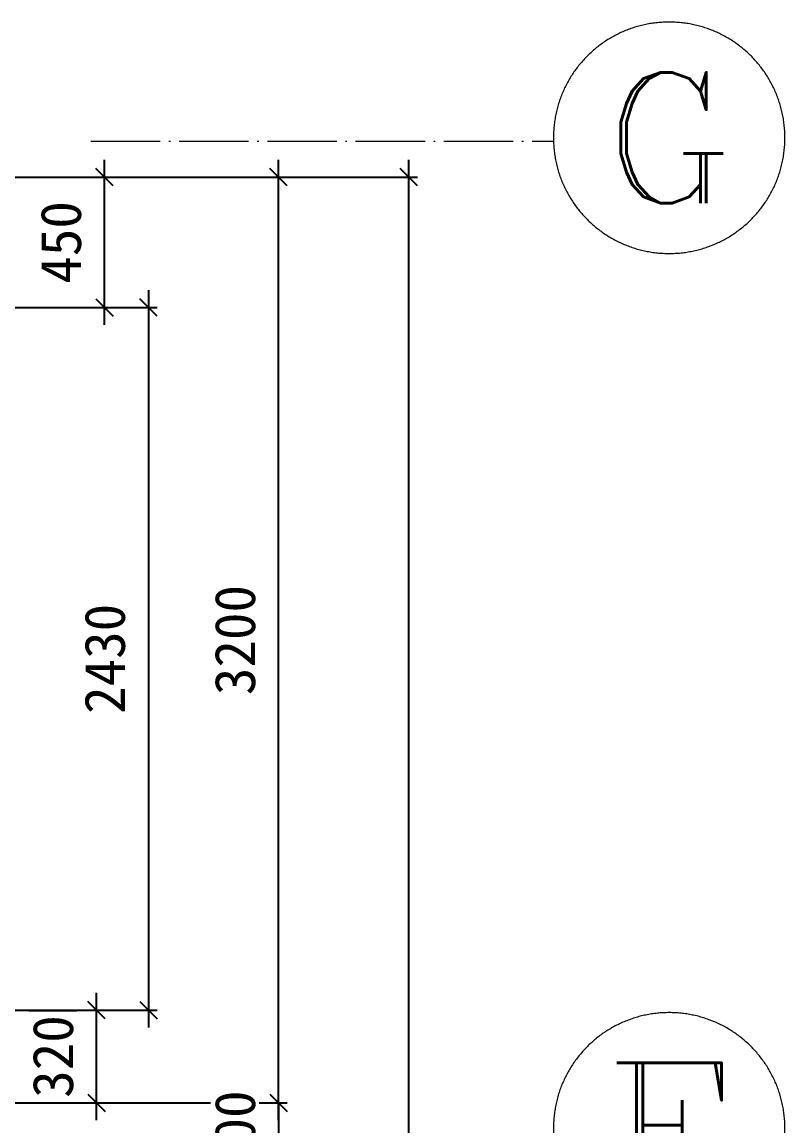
# Model space of a CAD drawing. Header units: millimetres. Extents: x -64529 to 3079702, y -28926 to 77119.
# Drawn here: x -17162 to -14526, y 14082 to 17898 of the extents above; entities that cross this region are included whole.
import ezdxf
from ezdxf.enums import TextEntityAlignment as Align

# ---------------------------------------------------------------- set-up
doc = ezdxf.new("R2010")
doc.units = ezdxf.units.MM
doc.header["$LTSCALE"] = 10
doc.linetypes.add('ACAD_ISO04W100', pattern=[30.5, 24, -3, 0.5, -3])
doc.layers.get('0').update_dxf_attribs({"color": 255})
doc.layers.get('Defpoints').update_dxf_attribs({"color": 255})
doc.layers.add('1浅浅', color=251, linetype='Continuous', lineweight=20)
doc.layers.add('A__轴线', color=3, linetype='ACAD_ISO04W100', lineweight=0)
doc.styles.add('_TCH_AXIS', font='COMPLEX', dxfattribs={"bigfont": 'GBCBIG'})
doc.styles.add('COMPLEX', font='COMPLEX')
doc.styles.get("Standard").update_dxf_attribs({"font": ''})
doc.styles.get('Standard').set_extended_font_data('SimSun')
doc.dimstyles.new('副本 外标注', dxfattribs={"dimtxt": 140, "dimasz": 60, "dimexe": 30, "dimexo": 30, "dimgap": 80, "dimtad": 1, "dimtoh": 1, "dimdec": 0, "dimtxsty": 'Standard', "dimblk": 'OBLIQUE', "dimcen": 2.5, "dimdle": 60, "dimclrd": 250, "dimclre": 250, "dimclrt": 44, "dimadec": 0, "dimazin": 0, "dimtfac": 1, "dimtdec": 0, "dimtix": 1, "dimtmove": 0, "dimatfit": 3, "dimldrblk": 'DOTSMALL', "dimfxl": 1, "dimtfill": 1, "dimarcsym": 0})

# ---------------------------------------------------------------- blocks, each defined once
blk = doc.blocks.new('_Oblique')
at = {"color": 0, "linetype": 'ByBlock', "lineweight": -2}
blk.add_line((-0.5, -0.5), (0.5, 0.5), dxfattribs=at)
blk = doc.blocks.new('*D584')
at = {"layer": '1浅浅', "color": 250, "lineweight": -2, "transparency": 16777216}
for p, q in [((-16904.9, 14101.5), (-16904.9, 14541.5)), ((-17730, 14481.5), (-16874.9, 14481.5)), ((-17730, 14161.5), (-16874.9, 14161.5))]:
    blk.add_line(p, q, dxfattribs=at)
at = {"layer": 'Defpoints', "color": 0, "lineweight": 30, "transparency": 16777216}
for p in [(-17760, 14481.5), (-16904.9, 14481.5), (-17760, 14161.5)]:
    blk.add_point(p, dxfattribs=at)
at = {"layer": '1浅浅', "color": 250, "lineweight": -2, "transparency": 16777216, "xscale": 60, "yscale": 60, "zscale": 60}
for p, rotation in [((-16904.9, 14481.5), 90), ((-16904.9, 14161.5), 270)]:
    blk.add_blockref('_Oblique', p, dxfattribs=dict(at, rotation=rotation))
at = {"layer": '1浅浅', "color": 44, "transparency": 16777216, "insert": (-17054.9, 14321.5), "char_height": 140, "attachment_point": 5, "rotation": 90, "bg_fill": 3, "box_fill_scale": 1.1, "bg_fill_color": 256, "bg_fill_true_color": 13158600, "bg_fill_transparency": 3955916}
blk.add_mtext('320', dxfattribs=at)
blk = doc.blocks.new('_DotSmall')
at = {"color": 0, "linetype": 'ByBlock', "const_width": 0.5}
blk.add_lwpolyline([(-0.0625, 0, 1), (0.0625, 0, 1)], format="xyb", close=True, dxfattribs=at)
blk = doc.blocks.new('*D585')
at = {"layer": '1浅浅', "color": 250, "lineweight": -2, "transparency": 16777216}
for p, q in [((-16877.4, 16851.5), (-16877.4, 17421.5)), ((-17730, 17361.5), (-16847.4, 17361.5)), ((-17730, 16911.5), (-16847.4, 16911.5))]:
    blk.add_line(p, q, dxfattribs=at)
at = {"layer": 'Defpoints', "color": 0, "lineweight": 30, "transparency": 16777216}
for p in [(-17760, 17361.5), (-16877.4, 17361.5), (-17760, 16911.5)]:
    blk.add_point(p, dxfattribs=at)
at = {"layer": '1浅浅', "color": 250, "lineweight": -2, "transparency": 16777216, "xscale": 60, "yscale": 60, "zscale": 60}
for p, rotation in [((-16877.4, 17361.5), 90), ((-16877.4, 16911.5), 270)]:
    blk.add_blockref('_Oblique', p, dxfattribs=dict(at, rotation=rotation))
at = {"layer": '1浅浅', "color": 44, "transparency": 16777216, "insert": (-17027.4, 17136.5), "char_height": 140, "attachment_point": 5, "rotation": 90, "bg_fill": 3, "box_fill_scale": 1.1, "bg_fill_color": 256, "bg_fill_true_color": 13158600, "bg_fill_transparency": 3955916}
blk.add_mtext('450', dxfattribs=at)
blk = doc.blocks.new('*D590')
at = {"layer": '1浅浅', "color": 250, "lineweight": -2, "transparency": 16777216}
for p, q in [((-16275.8, 14101.5), (-16275.8, 17421.5)), ((-16995.8, 17361.5), (-16245.8, 17361.5)), ((-16995.8, 14161.5), (-16245.8, 14161.5))]:
    blk.add_line(p, q, dxfattribs=at)
at = {"layer": 'Defpoints', "color": 0, "lineweight": 30, "transparency": 16777216}
for p in [(-17025.8, 17361.5), (-16275.8, 17361.5), (-17025.8, 14161.5)]:
    blk.add_point(p, dxfattribs=at)
at = {"layer": '1浅浅', "color": 250, "lineweight": -2, "transparency": 16777216, "xscale": 60, "yscale": 60, "zscale": 60}
for p, rotation in [((-16275.8, 17361.5), 90), ((-16275.8, 14161.5), 270)]:
    blk.add_blockref('_Oblique', p, dxfattribs=dict(at, rotation=rotation))
at = {"layer": '1浅浅', "color": 44, "transparency": 16777216, "insert": (-16425.8, 15761.5), "char_height": 140, "attachment_point": 5, "rotation": 90, "bg_fill": 3, "box_fill_scale": 1.1, "bg_fill_color": 256, "bg_fill_true_color": 13158600, "bg_fill_transparency": 15775508}
blk.add_mtext('3200', dxfattribs=at)
blk = doc.blocks.new('*D591')
at = {"layer": '1浅浅', "color": 250, "lineweight": -2, "transparency": 16777216}
for p, q in [((-15825.8, 2571.5), (-15825.8, 17421.5)), ((-16995.8, 17361.5), (-15795.8, 17361.5)), ((-17730, 2631.5), (-15795.8, 2631.5))]:
    blk.add_line(p, q, dxfattribs=at)
at = {"layer": 'Defpoints', "color": 0, "lineweight": 30, "transparency": 16777216}
for p in [(-17025.8, 17361.5), (-15825.8, 17361.5), (-17760, 2631.5)]:
    blk.add_point(p, dxfattribs=at)
at = {"layer": '1浅浅', "color": 250, "lineweight": -2, "transparency": 16777216, "xscale": 60, "yscale": 60, "zscale": 60}
for p, rotation in [((-15825.8, 17361.5), 90), ((-15825.8, 2631.5), 270)]:
    blk.add_blockref('_Oblique', p, dxfattribs=dict(at, rotation=rotation))
at = {"layer": '1浅浅', "color": 44, "transparency": 16777216, "insert": (-15975.8, 9996.5), "char_height": 140, "attachment_point": 5, "rotation": 90, "bg_fill": 3, "box_fill_scale": 1.1, "bg_fill_color": 256, "bg_fill_true_color": 13158600, "bg_fill_transparency": 3955916}
blk.add_mtext('14730', dxfattribs=at)
blk = doc.blocks.new('*D614')
at = {"layer": '1浅浅', "color": 250, "lineweight": -2, "transparency": 16777216}
for p, q in [((-16725.8, 16971.5), (-16725.8, 14421.5)), ((-17480, 16911.5), (-16695.8, 16911.5)), ((-17480, 14481.5), (-16695.8, 14481.5))]:
    blk.add_line(p, q, dxfattribs=at)
at = {"layer": 'Defpoints', "color": 0, "lineweight": 30, "transparency": 16777216}
for p in [(-17510, 16911.5), (-17510, 14481.5), (-16725.8, 14481.5)]:
    blk.add_point(p, dxfattribs=at)
at = {"layer": '1浅浅', "color": 250, "lineweight": -2, "transparency": 16777216, "xscale": 60, "yscale": 60, "zscale": 60}
for p, rotation in [((-16725.8, 16911.5), 90), ((-16725.8, 14481.5), 270)]:
    blk.add_blockref('_Oblique', p, dxfattribs=dict(at, rotation=rotation))
at = {"layer": '1浅浅', "color": 44, "transparency": 16777216, "insert": (-16875.8, 15696.5), "char_height": 140, "attachment_point": 5, "rotation": 90, "bg_fill": 3, "box_fill_scale": 1.1, "bg_fill_color": 256, "bg_fill_true_color": 13158600, "bg_fill_transparency": 16437992}
blk.add_mtext('2430', dxfattribs=at)
blk = doc.blocks.new('*D638')
at = {"layer": '1浅浅', "color": 250, "lineweight": -2, "transparency": 16777216}
for p, q in [((-16275.8, 14161.5), (-16275.8, 14221.5)), ((-17730, 14161.5), (-16245.8, 14161.5)), ((-16275.8, 14161.5), (-16275.8, 13961.5)), ((-17730, 13961.5), (-16245.8, 13961.5)), ((-16275.8, 13961.5), (-16275.8, 13901.5))]:
    blk.add_line(p, q, dxfattribs=at)
at = {"layer": 'Defpoints', "color": 0, "lineweight": 30, "transparency": 16777216}
for p in [(-17760, 14161.5), (-17760, 13961.5), (-16275.8, 13961.5)]:
    blk.add_point(p, dxfattribs=at)
at = {"layer": '1浅浅', "color": 250, "lineweight": -2, "transparency": 16777216, "xscale": 60, "yscale": 60, "zscale": 60}
for p, rotation in [((-16275.8, 14161.5), 270), ((-16275.8, 13961.5), 90)]:
    blk.add_blockref('_Oblique', p, dxfattribs=dict(at, rotation=rotation))
at = {"layer": '1浅浅', "color": 44, "transparency": 16777216, "insert": (-16425.8, 14061.5), "char_height": 140, "attachment_point": 5, "rotation": 90, "bg_fill": 3, "box_fill_scale": 1.1, "bg_fill_color": 256, "bg_fill_true_color": 13158600, "bg_fill_transparency": 10880284}
blk.add_mtext('200', dxfattribs=at)
blk = doc.blocks.new('_AXISO')
blk.add_circle((0, 0), 0.5)
at = {"style": 'COMPLEX', "width": 1.041667}
blk.add_attdef('A', text='', height=0.56, rotation=360, dxfattribs=at).set_placement((0.74875, -0.28), (1.24875, -0.28), align=Align.FIT)
blk = doc.blocks.new('20180421.144813')
at = {"layer": 'A__轴线'}
blk.add_line((21539.9, 18192), (23138.8, 18192), dxfattribs=at)
ref = blk.add_blockref('_AXISO', (23538.6, 18203.7), dxfattribs=dict(at, xscale=-800, yscale=800, zscale=800))
ref.add_attrib('A', 'G', dxfattribs={"color": 7, "height": 452.5, "style": '_TCH_AXIS', "width": 1.166667}).set_placement((23312.3, 17977.5), (23764.9, 17977.5), align=Align.FIT)
ref = blk.add_blockref('_AXISO', (23538.6, 14778.7), dxfattribs=dict(at, xscale=-800, yscale=800, zscale=800))
ref.add_attrib('A', 'F', dxfattribs={"color": 7, "height": 452.5, "style": '_TCH_AXIS', "width": 1.3125}).set_placement((23312.3, 14552.5), (23764.9, 14552.5), align=Align.FIT)

msp = doc.modelspace()

# ---------------------------------------------------------------- dimensions: what is measured, and where the dimension line sits
at = {"layer": '1浅浅', "color": 251}
for base, p1, p2, picture, middle in [((-16877.4, 17361.5), (-17760, 16911.5), (-17760, 17361.5), '*D585', (-16877.4, 17136.5)), ((-16904.9, 14481.5), (-17760, 14161.5), (-17760, 14481.5), '*D584', (-16904.9, 14321.5))]:
    dim = msp.add_linear_dim(base=base, p1=p1, p2=p2, angle=270, dimstyle='副本 外标注', dxfattribs=at)
    dim.commit()
    dim.dimension.update_dxf_attribs({"geometry": picture, "text_midpoint": middle, "dimtype": 160})

# ---------------------------------------------------------------- next in the draw order: dimensions: what is measured, and where the dimension line sits
dim = msp.add_linear_dim(base=(-16275.8, 17361.5), p1=(-17025.8, 14161.5), p2=(-17025.8, 17361.5), angle=270, dimstyle='副本 外标注', dxfattribs=at)
dim.commit()
dim.dimension.update_dxf_attribs({"geometry": '*D590', "text_midpoint": (-16425.8, 15761.5)})

# ---------------------------------------------------------------- next in the draw order: dimensions: what is measured, and where the dimension line sits
dim = msp.add_linear_dim(base=(-15825.8, 17361.5), p1=(-17760, 2631.5), p2=(-17025.8, 17361.5), angle=270, dimstyle='副本 外标注', dxfattribs=at)
dim.commit()
dim.dimension.update_dxf_attribs({"geometry": '*D591', "text_midpoint": (-15975.8, 9996.5)})

# ---------------------------------------------------------------- next in the draw order: dimensions: what is measured, and where the dimension line sits
for base, p1, p2, picture, middle in [((-16725.8, 14481.5), (-17510, 16911.5), (-17510, 14481.5), '*D614', (-16875.8, 15696.5)), ((-16275.8, 13961.5), (-17760, 14161.5), (-17760, 13961.5), '*D638', (-16425.8, 14061.5))]:
    dim = msp.add_linear_dim(base=base, p1=p1, p2=p2, angle=90, dimstyle='副本 外标注', dxfattribs=at)
    dim.commit()
    dim.dimension.update_dxf_attribs({"geometry": picture, "text_midpoint": middle})

# ---------------------------------------------------------------- next in the draw order: block references
msp.add_blockref('20180421.144813', (-38464.5, -705.5), dxfattribs=at)

doc.saveas('drawing.dxf')
